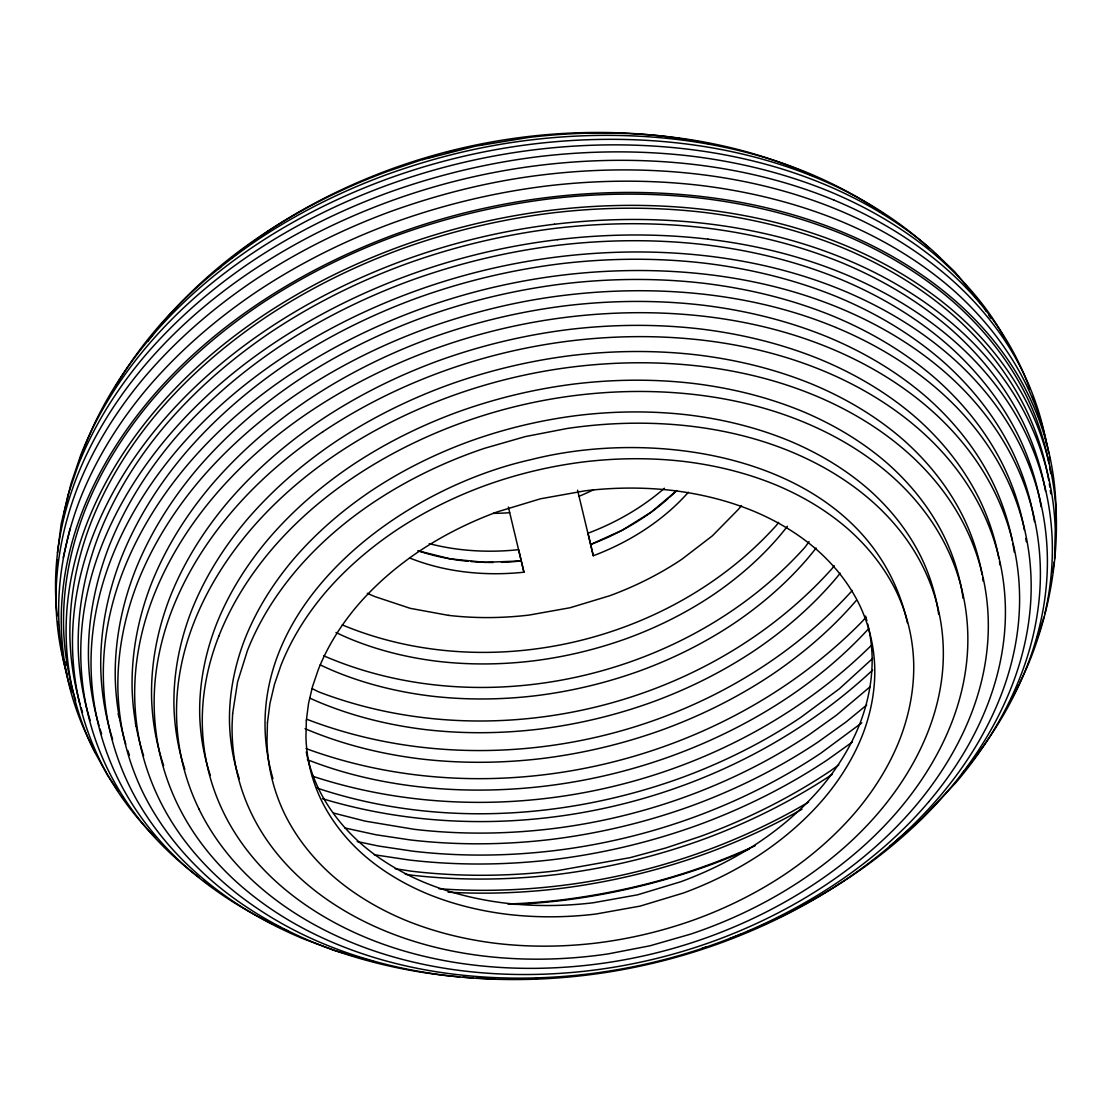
<?xml version="1.0" encoding="UTF-8"?>
<svg xmlns="http://www.w3.org/2000/svg" width="1112" height="1112" viewBox="0 0 1112 1112"><rect width="100%" height="100%" fill="white"/><g stroke="black" fill="none" stroke-linecap="round" stroke-linejoin="round"><path stroke-width="1.5" d="M57.059 568.218L57.268 559.725M1055.816 524.767L1055.955 506.947A511.047 371.922 -13.2 0 0 1028.669 395.511C1011.155 359.343 985.621 327.401 955.444 300.977A511.047 371.922 -13.2 0 0 843.271 232.436C798.652 213.921 751.309 202.412 703.382 196.713A511.033 371.922 -13.2 0 0 549.161 197.269C496.925 203.538 445.439 215.909 396.039 233.993A511.033 371.922 -13.2 0 0 258.679 303.423C218.716 330.167 181.937 361.873 150.787 398.569A511.047 371.922 -13.2 0 0 82.761 510.352C68.11 547.549 60.215 587.553 61.341 627.585A511.033 371.922 -13.2 0 0 88.612 739.021L95.312 751.99M1054.565 559.058L1055.274 530.202A504.917 367.46 -13.2 0 0 1028.308 420.1C1011.016 384.363 985.774 352.81 955.972 326.706A504.917 367.46 -13.2 0 0 845.148 258.985C801.057 240.678 754.283 229.322 706.926 223.693A504.904 367.46 -13.2 0 0 554.568 224.235M57.435 552.942L61.202 523.905L68.054 494.84L77.896 465.956A505.279 367.724 -13.2 0 1 145.13 355.534C176.071 319.394 212.336 288.119 251.715 261.501A505.279 367.724 -13.2 0 1 387.421 192.932C436.321 175.223 487.125 163.047 538.736 156.625A505.279 367.738 -13.2 0 1 691.094 156.111C738.438 161.921 785.128 173.305 829.316 191.403A505.279 367.738 -13.2 0 1 940.126 259.124C965.23 281.878 988.151 307.649 1004.261 337.617M1048.824 453.46A511.423 372.2 -13.2 0 0 1026.042 384.252C1008.264 348.181 982.855 316.336 952.817 289.718A511.423 372.2 -13.2 0 0 840.658 221.177C795.928 202.87 748.682 191.347 700.755 185.454A511.423 372.2 -13.2 0 0 546.548 185.996C494.312 192.473 442.882 204.803 393.384 222.734A511.423 372.2 -13.2 0 0 256.024 292.15C216.173 319.075 179.477 350.739 148.146 387.31A511.423 372.2 -13.2 0 0 80.106 499.079C65.691 536.401 57.838 576.252 58.7 616.312A511.409 372.2 -13.2 0 0 71.446 691.414M63.398 517.414L63.898 514.217M1052.633 571.929L1054.148 562.172M64.148 512.618L70.918 483.915L80.648 455.35A499.121 363.249 -13.2 0 1 147.104 346.193C177.517 310.331 213.448 279.39 252.452 253.244A499.121 363.249 -13.2 0 1 386.615 185.454C434.875 167.773 485.166 155.722 536.179 149.564A499.121 363.249 -13.2 0 1 686.799 149.05C733.6 154.596 779.846 165.855 823.436 183.925A499.121 363.249 -13.2 0 1 932.968 250.867L954.833 271.842L980.826 303.451M1044.849 613.741C1050.298 590.305 1052.869 566.216 1052.272 542.156A499.121 363.249 -13.2 0 0 1025.625 433.305C1008.528 397.985 983.578 366.793 954.11 340.981A499.121 363.249 -13.2 0 0 844.564 274.052C800.987 255.955 754.742 244.723 707.927 239.163M63.217 557.724L70.153 528.311M1039.4 631.616L1043.959 617.146M80.133 458.978L85.276 444.953A491.295 357.55 -13.2 0 1 150.704 337.506C180.63 302.2 216.006 271.745 254.398 246.016A491.295 357.55 -13.2 0 1 386.462 179.282C433.958 161.879 483.456 150.023 533.677 143.962A491.295 357.55 -13.2 0 1 681.934 143.448C728.012 148.911 773.535 159.989 816.43 177.781A491.295 357.55 -13.2 0 1 924.267 243.681M218.842 636.12C207.583 664.74 201.494 695.514 202.356 726.331A393.273 286.215 -13.2 0 0 223.359 812.094C236.828 839.921 256.483 864.51 279.696 884.832A393.273 286.215 -13.2 0 0 366.015 937.583C400.362 951.83 436.794 960.685 473.67 965.063A393.273 286.215 -13.2 0 0 592.362 964.646C632.561 959.823 672.176 950.301 710.207 936.387A393.273 286.215 -13.2 0 0 815.902 882.956C846.663 862.37 874.949 837.975 898.927 809.731A393.273 286.215 -13.2 0 0 951.274 723.717C962.561 695.083 968.635 664.309 967.774 633.492A393.273 286.215 -13.2 0 0 946.771 547.73C933.302 519.902 913.647 495.327 890.434 474.991A393.273 286.215 -13.2 0 0 804.101 422.254C769.768 407.993 733.336 399.138 696.446 394.76A393.273 286.215 -13.2 0 0 577.767 395.177C537.569 400.014 497.954 409.522 459.923 423.45A393.273 286.215 -13.2 0 0 354.228 476.867C323.467 497.453 295.166 521.848 271.203 550.092A393.273 286.215 -13.2 0 0 218.842 636.12M1037.051 638.024L1038.816 633.214M778.595 522.362L776.565 525.17C671.078 642.555 488.251 685.756 342.26 624.902M809.063 541.627L805.074 547.132C688.94 676.805 484.067 725.163 323.675 655.788M834.181 565.716L832.151 568.51C707.204 707.802 492.936 758.718 318.393 691.761L312.222 688.62M865.748 617.355L862.509 621.177C722.202 764.403 494.604 817.793 306.036 748.584M928.784 801.738C902.138 833.152 870.668 860.271 836.474 883.164A437.308 318.268 -13.2 0 1 718.922 942.559C676.652 958.057 632.589 968.621 587.887 974.015A437.308 318.268 -13.2 0 1 455.92 974.459C414.901 969.608 374.397 959.739 336.199 943.907A437.308 318.268 -13.2 0 1 240.234 885.249C214.394 862.662 192.571 835.307 177.559 804.365A437.308 318.268 -13.2 0 1 154.234 708.997C153.248 674.734 160.031 640.512 172.541 608.681A437.308 318.268 -13.2 0 1 230.782 513.035C257.414 481.607 288.898 454.502 323.078 431.595M856.212 600.549C831.79 629.003 803.086 653.522 772.076 674.525A404.407 294.319 -13.2 0 1 663.447 729.416C624.318 743.594 583.661 753.338 542.35 758.481A404.407 294.319 -13.2 0 1 420.405 758.898C382.514 754.242 345.151 745.137 309.775 730.653A404.42 294.319 -13.2 0 1 305.063 728.652M868.458 628.864C844.592 654.954 817.292 677.764 787.949 697.433A426.674 310.512 -13.2 0 1 673.26 755.382C632.019 770.505 589.026 780.805 545.422 786.073A426.674 310.512 -13.2 0 1 416.666 786.504C379.331 782.042 342.371 773.507 307.371 759.663M852.362 590.43C719.103 737.228 492.046 790.298 307.12 719.394M872.642 658.471L839.365 688.814L800.626 717.518A443.757 322.953 -13.2 0 1 681.336 777.788C565.243 819.78 434.57 827.397 316.753 787.963M870.877 645.836C727.901 786.643 503.041 838.809 312.472 776.19M872.712 670.008C728.958 804.365 510.853 855.489 322.438 798.694M869.862 686.966L836.544 715.113L809.633 734.379A454.586 330.834 -13.2 0 1 687.438 796.122C643.487 812.233 597.686 823.2 551.218 828.815A454.586 330.834 -13.2 0 1 414.039 829.288L365.153 821.129L333.92 813.15M218.508 268.965L220.968 266.866M676.124 491.101L651.201 512.132L622.428 530.104L590.653 544.491A205.4 149.481 -13.2 0 0 668.548 498.19M866.679 705.022L845.968 722.049L818.182 741.94A469.542 341.718 -13.2 0 1 692.067 805.658C646.642 822.115 599.424 833.43 551.469 839.393A469.542 341.718 -13.2 0 1 409.897 839.88L376.009 834.778L344.817 827.953M230.893 258.554L237.287 253.494M861.8 722.828L820.837 753.185A469.195 341.467 -13.2 0 1 694.722 816.917C649.366 833.541 602.092 844.87 554.137 850.652A469.195 341.467 -13.2 0 1 412.538 851.139L378.65 846.051L357.202 841.562M889.669 846.343L921.931 818.488L956.028 782.487A481.371 350.336 -13.2 0 0 1020.107 677.194C1033.91 642.166 1041.346 604.483 1040.29 566.772A481.371 350.336 -13.2 0 0 1014.589 461.8C998.103 427.731 974.042 397.651 945.631 372.756A481.371 350.336 -13.2 0 0 839.963 308.205C797.929 290.76 753.338 279.918 708.191 274.553A481.371 350.336 -13.2 0 0 562.922 275.067C513.716 280.988 465.219 292.623 418.682 309.664A481.371 350.336 -13.2 0 0 289.301 375.064C251.66 400.25 217.021 430.122 187.678 464.691A481.371 350.336 -13.2 0 0 123.599 569.983C109.796 605.011 102.36 642.694 103.416 680.405A481.371 350.336 -13.2 0 0 129.117 785.378C145.602 819.447 169.663 849.526 198.075 874.421A481.371 350.336 -13.2 0 0 303.743 938.973L334.656 950.524L373.729 961.602M241.109 250.45L268.02 231.171M852.404 741.996L827.967 759.482A481.732 350.586 -13.2 0 1 698.586 824.868C651.979 841.742 603.538 853.363 554.332 859.465A481.732 350.586 -13.2 0 1 409.077 859.979L374.327 854.753M838.754 764.917L830.608 770.755A481.732 350.586 -13.2 0 1 701.227 836.127L666.06 847.9L630.156 857.644L556.973 870.738A481.732 350.586 -13.2 0 1 411.732 871.238L395.177 868.75M843.98 880.829C879.509 857.018 912.229 828.829 939.932 796.178A454.586 330.834 -13.2 0 0 1000.452 696.751C1013.491 663.655 1020.51 628.072 1019.509 592.46A454.586 330.834 -13.2 0 0 995.24 493.339C979.672 461.16 956.946 432.749 930.118 409.244A454.586 330.834 -13.2 0 0 830.33 348.278C790.632 331.807 748.515 321.576 705.898 316.503A454.586 330.834 -13.2 0 0 568.705 316.99C522.237 322.577 476.436 333.572 432.485 349.668A454.586 330.834 -13.2 0 0 310.304 411.412C274.761 435.209 242.055 463.412 214.338 496.063A454.586 330.834 -13.2 0 0 153.817 595.49C140.793 628.572 133.774 664.156 134.761 699.768A454.599 330.848 -13.2 0 0 159.03 798.902C174.612 831.081 197.324 859.493 224.165 882.997A454.586 330.834 -13.2 0 0 323.94 943.963C363.638 960.434 405.755 970.665 448.386 975.738A454.586 330.834 -13.2 0 0 585.565 975.252C632.033 969.664 677.833 958.669 721.785 942.573A454.586 330.834 -13.2 0 0 843.966 880.815M423.422 159.252L388.213 171.165A469.195 341.467 -13.2 0 0 262.098 234.91C225.416 259.457 191.653 288.578 163.047 322.271A469.195 341.467 -13.2 0 0 159.016 327.123M702.047 948.314L706.745 946.812M426.66 158.265L434.778 155.944M422.504 159.683L475.213 146.228L528.798 137.429A469.195 341.467 -13.2 0 1 670.397 136.943C714.404 142.155 757.856 152.747 798.833 169.733A469.195 341.467 -13.2 0 1 813.317 176.071M446.19 152.817L456.017 150.301M479.133 145.213L482.455 144.574M554.568 224.221C502.958 230.448 452.084 242.638 403.267 260.528A504.904 367.46 -13.2 0 0 267.561 329.11C228.071 355.534 191.75 386.865 160.962 423.13A504.917 367.46 -13.2 0 0 93.755 533.565C79.272 570.317 71.474 609.835 72.586 649.394A504.917 367.46 -13.2 0 0 99.538 759.496C113.688 788.477 132.828 814.985 155.736 837.67M557.307 239.692C506.294 245.835 456.003 257.901 407.757 275.567A499.121 363.249 -13.2 0 0 273.608 343.372C234.576 369.49 198.659 400.459 168.232 436.307A499.121 363.249 -13.2 0 0 101.79 545.478C87.487 581.798 79.772 620.871 80.87 659.972A499.121 363.249 -13.2 0 0 107.516 768.809C124.614 804.129 149.564 835.334 179.018 861.133A499.121 363.249 -13.2 0 0 199.062 877.396M680.141 138.486L663.614 136.262A454.586 330.834 -13.2 0 0 526.435 136.748C479.967 142.336 434.166 153.331 390.215 169.427A454.586 330.834 -13.2 0 0 268.034 231.185M448.303 615.339L410.161 608.32L374.869 596.588A268.465 195.378 -13.2 0 1 367.335 593.294M405.241 874.227L410.258 874.991A486.903 354.353 -13.2 0 0 557.07 874.477C606.804 868.305 655.76 856.56 702.881 839.504A486.903 354.353 -13.2 0 0 832.235 774.369M681.781 138.75L699.656 141.849M707.677 143.462L710.888 144.101M418.39 550.899L450.263 558.877L484.735 562.338L521.292 560.948A205.4 149.481 -13.2 0 1 501.456 562.324M834.083 200.132C789.659 181.715 742.524 170.247 694.819 164.576A508.754 370.254 -13.2 0 0 541.28 165.118C489.28 171.373 438.017 183.675 388.825 201.689A508.754 370.254 -13.2 0 0 252.09 270.8C212.309 297.432 175.696 328.999 144.685 365.528A508.754 370.268 -13.2 0 0 76.95 476.812C62.369 513.841 54.516 553.665 55.628 593.516A508.754 370.254 -13.2 0 0 57.185 615.895M835.835 327.442C794.858 310.443 751.392 299.879 707.385 294.652A469.195 341.467 -13.2 0 0 565.799 295.153C517.803 300.782 470.654 312.541 425.215 328.874A469.542 341.718 -13.2 0 0 299.1 392.592C262.501 417.32 228.808 446.385 200.049 479.967A469.542 341.718 -13.2 0 0 137.582 582.577C124.335 616.84 117.121 653.439 117.914 690.218A469.542 341.718 -13.2 0 0 142.948 792.536C159.266 825.646 182.59 854.892 210.168 879.328A469.542 341.718 -13.2 0 0 313.139 942.267C354.214 959.072 397.596 969.65 441.589 975.057A469.542 341.718 -13.2 0 0 459.687 976.892M924.267 243.667L929.187 248.184M187.733 868.333C158.724 842.924 134.191 812.205 117.33 777.455A491.309 357.564 -13.2 0 1 91.128 670.314C90.016 631.824 97.647 593.377 111.7 557.612A491.295 357.55 -13.2 0 1 177.128 450.151C207.054 414.859 242.416 384.391 280.822 358.662A491.295 357.55 -13.2 0 1 412.886 291.942C460.382 274.525 509.88 262.668 560.1 256.608A491.295 357.55 -13.2 0 1 708.358 256.094C754.436 261.556 799.945 272.635 842.854 290.427A491.295 357.55 -13.2 0 1 950.677 356.327C979.7 381.708 1004.233 412.441 1021.094 447.191A491.309 357.564 -13.2 0 1 1047.295 554.332C1048.408 592.821 1040.776 631.282 1026.723 667.047A491.295 357.55 -13.2 0 1 973.723 759.135M935.331 253.814L939.974 258.484M118.442 791.355L107.419 775.05L93.338 749.53A508.754 370.254 -13.2 0 1 66.206 638.58C65.066 598.715 72.961 558.905 87.514 521.862A508.754 370.268 -13.2 0 1 155.263 410.592C186.26 374.035 222.886 342.496 262.64 315.85A508.754 370.254 -13.2 0 1 399.403 246.753C448.581 228.725 499.844 216.451 551.844 210.168A508.754 370.254 -13.2 0 1 705.383 209.64C753.102 215.297 800.223 226.778 844.661 245.196A508.768 370.268 -13.2 0 1 956.306 313.431C986.372 339.716 1011.767 371.547 1029.226 407.534A508.754 370.254 -13.2 0 1 1056.358 518.484C1057.248 565.619 1048.241 612.698 1031.352 656.65A499.121 363.249 -13.2 0 1 1019.537 683.31M122.362 796.692L124.308 799.347M984.509 308.747L986.274 311.43M988.929 315.46L990.695 318.143M1005.901 340.592L1007.555 343.58M198.853 808.813C213.17 838.323 233.993 864.385 258.61 885.944A417.028 303.493 -13.2 0 0 350.155 941.878C386.559 956.987 425.201 966.37 464.302 971.026A417.028 303.506 -13.2 0 0 590.152 970.581C632.784 965.452 674.803 955.375 715.113 940.613A417.028 303.506 -13.2 0 0 827.203 883.957C859.812 862.134 889.822 836.252 915.245 806.311A417.028 303.506 -13.2 0 0 970.762 715.086C982.716 684.742 989.152 652.091 988.234 619.426A417.028 303.493 -13.2 0 0 965.981 528.492C951.691 498.968 930.841 472.906 906.224 451.347A417.028 303.506 -13.2 0 0 814.693 395.413C778.275 380.304 739.647 370.921 700.532 366.265A417.028 303.506 -13.2 0 0 574.682 366.71C532.064 371.839 490.044 381.93 449.721 396.692A417.028 303.506 -13.2 0 0 337.631 453.335C305.022 475.171 275.025 501.039 249.602 530.994A417.028 303.493 -13.2 0 0 194.086 622.206C182.132 652.549 175.696 685.2 176.599 717.865A417.028 303.506 -13.2 0 0 198.867 808.813M272.913 778.65C226.792 618.522 391.785 490.642 531.049 459.631C668.979 424.589 871.363 461.994 907.462 623.012M577.573 490.183L593.294 555.75A205.4 149.481 -13.2 0 0 688.397 492.213M508.365 507.016L523.933 572.207A205.4 149.481 -13.2 0 1 409.55 557.932M593.294 555.75L588.012 533.218A205.4 149.481 -13.2 0 0 664.406 488.251M523.933 572.207L518.651 549.675A205.4 149.481 -13.2 0 1 429.232 543.629M135.456 723.008L136.039 726.386M676.694 490.531A205.4 149.481 -13.2 0 1 669.799 497.078M493.144 562.463A205.4 149.481 -13.2 0 1 470.96 561.532M468.11 561.282A205.4 149.481 -13.2 0 1 417.959 550.746M310.109 698.253A379.414 276.123 -13.2 0 0 321.048 703.02C354.228 716.614 389.283 725.149 424.84 729.528A379.414 276.123 -13.2 0 0 539.25 729.124C578.004 724.315 616.145 715.169 652.855 701.867A379.414 276.123 -13.2 0 0 754.77 650.367C784.335 630.379 811.565 606.902 834.806 579.769A379.414 276.123 -13.2 0 0 840.213 573.222M320.186 664.865A348.765 253.828 -13.2 0 0 335.463 671.69C365.959 684.186 398.193 692.039 430.872 696.056A348.765 253.828 -13.2 0 0 536.04 695.681C571.665 691.261 606.721 682.851 640.47 670.633A348.765 253.828 -13.2 0 0 734.156 623.29C761.331 604.928 786.351 583.327 807.715 558.391A348.765 253.828 -13.2 0 0 816.125 548.021M439.018 888.724A486.542 354.089 -13.2 0 0 559.739 885.736C609.473 879.759 658.485 867.986 705.536 850.763A486.542 354.089 -13.2 0 0 808.591 802.086M58.408 625.389A508.754 370.254 -13.2 0 1 57.963 622.233M1029.851 389.061A508.754 370.254 -13.2 0 0 1018.648 362.484C1001.217 326.469 975.78 294.68 945.756 268.367A508.768 370.268 -13.2 0 0 834.083 200.132M1032.45 396.609A508.754 370.254 -13.2 0 1 1033.896 401.168M66.748 664.934A509.129 370.532 -13.2 0 1 65.928 661.668M335.977 632.492A316.336 230.212 -13.2 0 0 350.878 639.192C378.539 650.52 407.77 657.637 437.405 661.292A316.336 230.212 -13.2 0 0 532.801 660.945C565.105 656.942 596.908 649.311 627.515 638.232A316.336 230.212 -13.2 0 0 712.486 595.295C737.131 578.629 759.83 559.044 779.206 536.429A316.336 230.212 -13.2 0 0 787.393 526.296M115.314 386.726A481.732 350.586 -13.2 0 1 155.986 329.5C185.495 295.055 220.065 265.24 257.609 239.858A481.732 350.586 -13.2 0 1 386.99 174.487C433.61 157.723 481.982 145.686 531.216 139.89A481.371 350.336 -13.2 0 1 676.485 139.389C721.632 144.727 766.224 155.597 808.257 173.013A481.371 350.336 -13.2 0 1 876.617 209.195M878.035 210.14A481.371 350.336 -13.2 0 1 883.665 213.977M147.84 341.342A469.195 341.467 -13.2 0 1 155.054 332.015M210.363 775.425A393.565 286.423 -13.2 0 1 199.715 715.058C199.062 684.227 205.108 653.55 216.201 624.833A393.565 286.423 -13.2 0 1 268.562 538.82C292.678 510.672 320.909 486.319 351.587 465.594A393.565 286.423 -13.2 0 1 457.296 412.177C495.382 398.388 534.955 388.894 575.154 383.904A393.565 286.423 -13.2 0 1 693.818 383.501C730.695 388.018 767.058 396.901 801.488 410.981A393.565 286.423 -13.2 0 1 887.793 463.732C910.909 484.22 930.452 508.726 944.144 536.484A393.565 286.423 -13.2 0 1 963.089 598.353M75.727 700.449A509.129 370.532 -13.2 0 1 63.551 627.307C62.703 587.414 70.529 547.743 84.873 510.589A509.129 370.532 -13.2 0 1 152.622 399.319C183.8 362.901 220.343 331.39 260.027 304.577A509.129 370.532 -13.2 0 1 396.775 235.48C446.037 217.632 497.231 205.359 549.231 198.909A509.129 370.532 -13.2 0 1 702.742 198.381C750.461 204.233 797.499 215.714 842.034 233.937A509.143 370.532 -13.2 0 1 953.679 302.172C983.592 328.665 1008.876 360.385 1026.584 396.289A509.143 370.532 -13.2 0 1 1048.95 463.523M1049.561 466.845A509.143 370.532 -13.2 0 1 1050.673 473.503M323.092 431.609A437.308 318.268 -13.2 0 1 440.63 372.2C482.914 356.702 526.977 346.152 571.665 340.758A437.308 318.268 -13.2 0 1 703.632 340.3C744.651 345.165 785.155 355.034 823.353 370.852A437.308 318.268 -13.2 0 1 919.332 429.524C945.158 452.111 966.995 479.467 982.007 510.408A437.308 318.268 -13.2 0 1 1005.331 605.776C1006.304 640.025 999.521 674.247 987.011 706.092A437.308 318.268 -13.2 0 1 928.784 801.738M163.659 765.57A437.628 318.491 -13.2 0 1 151.579 697.724C150.843 663.433 157.57 629.336 169.914 597.394A437.628 318.491 -13.2 0 1 228.141 501.762C254.94 470.459 286.354 443.368 320.464 420.322A437.628 318.491 -13.2 0 1 438.003 360.927C480.342 345.596 524.35 335.046 569.052 329.486A437.628 318.491 -13.2 0 1 701.005 329.041C742.024 334.073 782.445 343.942 820.726 359.607A437.628 318.491 -13.2 0 1 916.705 418.251C942.406 441.033 964.146 468.291 979.366 499.149A437.628 318.491 -13.2 0 1 998.868 558.46M999.452 561.699A437.628 318.491 -13.2 0 1 999.98 564.952M212.281 886.903A499.121 363.249 -13.2 0 1 203.26 880.509M90.169 720.451A499.483 363.513 -13.2 0 1 78.229 648.699C77.395 609.557 85.068 570.637 99.149 534.191A499.483 363.513 -13.2 0 1 165.605 425.034C196.198 389.311 232.047 358.398 270.967 332.085A499.483 363.513 -13.2 0 1 405.129 264.308C453.46 246.794 503.68 234.757 554.693 228.419A499.483 363.513 -13.2 0 1 705.3 227.904C752.115 233.645 798.263 244.904 841.951 262.779A499.483 363.513 -13.2 0 1 951.483 329.722C980.826 355.729 1005.623 386.837 1022.998 422.06A499.483 363.513 -13.2 0 1 1045.544 491.268M557.307 239.692A499.121 363.249 -13.2 0 1 707.927 239.163M1018.759 684.867A499.121 363.249 -13.2 0 1 1011.433 698.795M118.928 716.948A469.542 341.718 -13.2 0 1 118.206 713.723M112.604 739.285A481.732 350.586 -13.2 0 1 100.775 669.132C99.969 631.38 107.364 593.85 120.958 558.697A481.732 350.586 -13.2 0 1 185.051 453.418C214.546 418.96 249.116 389.144 286.674 363.777A481.732 350.586 -13.2 0 1 416.055 298.405C462.661 281.517 511.103 269.91 560.309 263.794A481.718 350.586 -13.2 0 1 705.564 263.294C750.697 268.84 795.205 279.696 837.35 296.932A481.732 350.586 -13.2 0 1 942.99 361.497C971.29 386.573 995.212 416.583 1011.962 450.555A481.732 350.586 -13.2 0 1 1034.438 521.639M287.938 930.952A491.295 357.55 -13.2 0 1 283.407 928.937M280.405 927.575A491.295 357.55 -13.2 0 1 275.943 925.49M272.982 924.072A491.295 357.55 -13.2 0 1 187.733 868.319M101.609 733.934A491.657 357.814 -13.2 0 1 100.024 728.986M99.024 725.663A491.657 357.814 -13.2 0 1 88.473 659.041C87.653 620.51 95.201 582.202 109.059 546.326A491.657 357.814 -13.2 0 1 174.487 438.879C204.594 403.712 239.872 373.284 278.195 347.389A491.657 357.814 -13.2 0 1 410.245 280.669C457.824 263.433 507.267 251.576 557.487 245.335A491.657 357.814 -13.2 0 1 705.731 244.835C751.809 250.492 797.234 261.57 840.227 279.168A491.657 357.814 -13.2 0 1 948.049 345.067C976.934 370.657 1001.356 401.279 1018.453 435.946A491.657 357.814 -13.2 0 1 1041.11 506.794M971.707 761.72A491.295 357.55 -13.2 0 1 966.578 768.142M964.479 770.686A491.295 357.55 -13.2 0 1 962.366 773.229M1049.422 456.796A511.423 372.2 -13.2 0 1 1049.978 460.146M143.615 755.771A454.919 331.084 -13.2 0 1 132.119 688.495C131.355 652.855 138.347 617.41 151.176 584.203A454.919 331.084 -13.2 0 1 211.711 484.79C239.566 452.25 272.218 424.103 307.676 400.139A454.919 331.084 -13.2 0 1 429.857 338.395C473.879 322.452 519.624 311.485 566.091 305.717A454.919 331.084 -13.2 0 1 703.257 305.244C745.888 310.47 787.921 320.729 827.717 337.019A454.919 331.084 -13.2 0 1 927.477 397.985C954.193 421.67 976.795 449.999 992.613 482.08A454.919 331.084 -13.2 0 1 1012.24 540.376M1012.893 543.74A454.919 331.084 -13.2 0 1 1014.297 552.164M82.538 712.306A505.279 367.724 -13.2 0 1 81.051 707.496M80.106 704.285A505.279 367.724 -13.2 0 1 69.945 638.121C69.097 598.52 76.853 559.155 91.101 522.279A505.279 367.724 -13.2 0 1 158.335 411.857C189.29 375.717 225.541 344.442 264.92 317.823A505.279 367.724 -13.2 0 1 400.64 249.255C449.526 231.546 500.344 219.37 551.941 212.962A505.279 367.738 -13.2 0 1 704.299 212.434C751.656 218.244 798.333 229.628 842.535 247.726A505.279 367.738 -13.2 0 1 953.332 315.447C983.022 341.745 1008.111 373.215 1025.695 408.841A505.279 367.724 -13.2 0 1 1048.783 480.509M1049.339 483.817A505.279 367.724 -13.2 0 1 1049.839 487.139M1050.312 490.448A505.279 367.724 -13.2 0 1 1050.743 493.77M542.197 978.115A469.542 341.718 -13.2 0 1 535.386 978.435M494.743 978.81A469.542 341.718 -13.2 0 1 476.311 978.06M472.975 977.865A469.542 341.718 -13.2 0 1 463.009 977.17M805.116 904.125A469.195 341.467 -13.2 0 0 849.902 877.09C886.584 852.543 920.347 823.422 948.953 789.728A469.195 341.467 -13.2 0 0 1011.406 687.105C1024.861 652.952 1032.103 616.229 1031.074 579.477A469.195 341.467 -13.2 0 0 1006.026 477.159C989.958 443.952 966.509 414.623 938.806 390.368A469.195 341.467 -13.2 0 0 835.821 327.442M803.712 904.89A469.195 341.467 -13.2 0 1 776.398 918.734M769.045 922.168A469.195 341.467 -13.2 0 1 757.175 927.477M751.184 930.035A469.195 341.467 -13.2 0 1 746.652 931.912M740.606 934.372A469.195 341.467 -13.2 0 1 729.931 938.542M129.423 755.187A469.542 341.718 -13.2 0 1 127.81 750.489M125.809 744.178A469.542 341.718 -13.2 0 1 115.273 678.959C114.48 642.166 121.694 605.581 134.927 571.318A469.542 341.718 -13.2 0 1 197.408 468.708C226.167 435.126 259.86 406.061 296.459 381.333A469.542 341.718 -13.2 0 1 422.574 317.601C467.999 301.143 515.217 289.829 563.172 283.88A469.542 341.718 -13.2 0 1 704.758 283.393C748.751 288.786 792.133 299.378 833.208 316.183A469.542 341.718 -13.2 0 1 936.179 379.109C963.756 403.545 987.081 432.79 1003.413 465.9A469.542 341.718 -13.2 0 1 1024.472 530.299M1025.82 538.458A469.542 341.718 -13.2 0 1 1026.293 541.739M184.842 769.379A417.334 303.729 -13.2 0 1 173.958 706.593C173.263 673.9 179.671 641.374 191.445 610.919A417.334 303.729 -13.2 0 1 246.961 519.721C272.523 489.878 302.478 464.038 335.004 442.062A417.334 303.729 -13.2 0 1 447.093 385.419C487.473 370.796 529.437 360.733 572.068 355.437A417.334 303.729 -13.2 0 1 697.905 355.006C737.006 359.815 775.564 369.212 812.066 384.154A417.334 303.729 -13.2 0 1 903.597 440.088C928.103 461.814 948.842 487.807 963.353 517.233A417.334 303.729 -13.2 0 1 982.118 574.682M982.688 577.99A417.334 303.729 -13.2 0 1 983.216 581.312M507.962 904.014A490.753 357.16 -13.2 0 0 562.422 899.789C612.517 893.45 662.001 882.038 709.4 864.538A490.392 356.896 -13.2 0 0 755.159 845.732M66.817 673.636A511.423 372.2 -13.2 0 1 56.059 605.039C55.197 564.965 63.05 525.128 77.465 487.807A511.423 372.2 -13.2 0 1 145.519 376.037C176.836 339.466 213.546 307.802 253.397 280.863A511.423 372.2 -13.2 0 1 390.757 211.461C440.255 193.669 491.601 180.881 543.879 174.723A511.033 371.922 -13.2 0 1 698.1 174.195C746.027 179.866 793.37 191.403 838.003 209.904A511.047 371.922 -13.2 0 1 950.162 278.459C980.353 304.855 1005.86 336.825 1023.401 372.979A511.047 371.922 -13.2 0 1 1046.587 444.494M448.094 892.185A490.753 357.16 -13.2 0 0 559.781 888.53C609.904 882.302 659.263 870.474 706.745 853.279A490.753 357.16 -13.2 0 0 801.974 809.23M306.273 751.921A292.47 212.851 -13.2 0 0 318.894 789.409C329.069 810.036 343.594 828.245 360.774 843.466A292.47 212.851 -13.2 0 0 424.923 882.664C450.499 893.131 477.521 899.719 504.931 903.083A292.47 212.851 -13.2 0 0 593.127 902.777L637.537 894.826L680.697 881.774A292.47 212.851 -13.2 0 0 759.26 842.076C782.056 826.675 803.031 808.563 820.948 787.657A292.47 212.851 -13.2 0 0 859.854 723.731C868.111 702.381 872.6 679.599 872.114 656.678A292.47 212.851 -13.2 0 0 867.707 623.999M865.539 616.062A292.47 212.851 -13.2 0 1 866.887 620.816M239.275 778.734A365.639 266.102 -13.2 0 1 229.517 723.036C228.891 694.388 234.507 665.893 244.821 639.205A365.639 266.102 -13.2 0 1 293.471 559.294C315.864 533.148 342.107 510.519 370.602 491.254A365.639 266.102 -13.2 0 1 468.805 441.631C504.195 428.815 540.96 420.002 578.309 415.374A365.639 266.102 -13.2 0 1 688.55 414.984C722.828 419.196 756.605 427.439 788.589 440.533A365.639 266.102 -13.2 0 1 868.764 489.53C890.253 508.559 908.407 531.341 921.125 557.126A365.639 266.102 -13.2 0 1 938.709 614.477M514.675 904.403A491.657 357.814 -13.2 0 0 562.45 900.456C612.656 894.215 662.099 882.358 709.678 865.136A491.657 357.814 -13.2 0 0 749.307 849.095M509.671 512.688A172.346 125.42 -13.2 0 1 493.283 513.341M593.808 489.6A172.346 125.42 -13.2 0 1 578.865 496.355M448.303 615.339A268.465 195.378 -13.2 0 0 529.256 615.047L570.039 607.75L609.654 595.768A268.465 195.378 -13.2 0 0 681.753 559.336L712.431 535.789L738.382 509.379A268.465 195.378 -13.2 0 0 741.523 505.585M267.45 722.675L266.991 741.662A332.683 242.11 -13.2 0 0 284.728 814.123C296.292 837.572 312.806 858.283 332.335 875.589A332.683 242.11 -13.2 0 0 405.268 920.152C434.347 932.064 465.08 939.557 496.23 943.379A332.683 242.11 -13.2 0 0 596.505 943.032C630.476 938.806 663.906 930.8 696.084 919.137A332.683 242.11 -13.2 0 0 785.392 874.004C811.315 856.49 835.168 835.904 855.545 812.135A332.683 242.124 -13.2 0 0 899.775 739.452C909.157 715.183 914.259 689.273 913.703 663.225A332.683 242.11 -13.2 0 0 895.98 590.764C884.415 567.315 867.888 546.604 848.359 529.298A332.683 242.124 -13.2 0 0 775.425 484.735C746.347 472.822 715.628 465.33 684.464 461.508A332.683 242.11 -13.2 0 0 584.189 461.855C550.231 466.067 516.788 474.087 484.61 485.749A332.683 242.11 -13.2 0 0 395.302 530.883C369.379 548.397 345.526 568.983 325.163 592.752A332.683 242.11 -13.2 0 0 280.919 665.435L274.442 684.45L269.938 703.562L267.45 722.675M306.356 720.242L305.939 736.936A292.47 212.851 -13.2 0 0 321.549 800.668C331.71 821.295 346.235 839.504 363.415 854.725A292.47 212.851 -13.2 0 0 427.564 893.923C453.14 904.403 480.162 910.992 507.572 914.356A292.47 212.851 -13.2 0 0 595.768 914.05L640.178 906.099L683.338 893.033A292.47 212.851 -13.2 0 0 761.901 853.335C784.697 837.934 805.672 819.836 823.589 798.916A292.47 212.851 -13.2 0 0 862.509 734.99C870.752 713.654 875.241 690.858 874.755 667.951A292.47 212.851 -13.2 0 0 859.159 604.219C848.984 583.591 834.459 565.382 817.278 550.162A292.47 212.851 -13.2 0 0 753.13 510.964C727.554 500.483 700.532 493.895 673.121 490.531A292.47 212.851 -13.2 0 0 584.926 490.837L540.515 498.788L497.356 511.854A292.47 212.851 -13.2 0 0 418.793 551.552C395.997 566.953 375.022 585.051 357.105 605.97A292.47 212.851 -13.2 0 0 318.199 669.897L312.5 686.618L308.538 703.423L306.356 720.242M232.658 713.417L232.13 723.884A364.527 265.295 -13.2 0 0 256.469 823.241C268.631 845.356 285.075 864.941 304.007 881.566A365.375 265.907 -13.2 0 0 384.196 930.563C416.11 943.81 449.957 952.025 484.22 956.111A364.903 265.56 -13.2 0 0 608.431 953.846L650.006 945.784L690.691 934.108A364.903 265.56 -13.2 0 0 802.155 879.814C830.747 860.716 857.032 838.017 879.3 811.788A365.375 265.907 -13.2 0 0 927.95 731.863C937.124 708.497 942.642 683.616 943.282 658.471A364.527 265.295 -13.2 0 0 918.943 559.114C906.78 536.999 890.337 517.414 871.405 500.789A365.375 265.907 -13.2 0 0 791.216 451.792C759.301 438.545 725.455 430.33 691.191 426.257A364.903 265.56 -13.2 0 0 566.981 428.509L525.406 436.571L484.721 448.247A364.903 265.56 -13.2 0 0 373.257 502.541C344.664 521.653 318.38 544.338 296.112 570.567A365.375 265.907 -13.2 0 0 247.462 650.492L237.593 681.892L232.658 713.417"/></g></svg>
